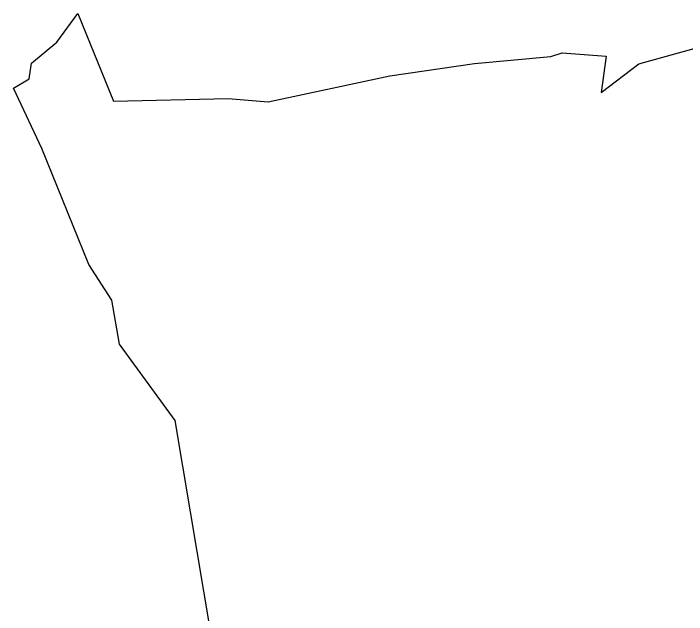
# Model space of a CAD drawing. Header units: metres. Extents: x 321121 to 325188, y 1822391 to 1826704.
# Drawn here: x 321121 to 322811, y 1825195 to 1826704 of the extents above; entities that cross this region are included whole.
import ezdxf

# ---------------------------------------------------------------- set-up
doc = ezdxf.new("R2010")
doc.units = ezdxf.units.M

msp = doc.modelspace()

# ---------------------------------------------------------------- linework, layer by layer
at = {"color": 3}
for p, q in [((321230.3, 1826632), (321283.1, 1826703.7)), ((321283.1, 1826703.7), (321372.3, 1826483.3)), ((321166.5, 1826578.7), (321230.3, 1826632)), ((322691.3, 1826577), (322845.7, 1826620.3)), ((322470.8, 1826595.9), (322499.2, 1826604.7)), ((322499.2, 1826604.7), (322610, 1826596.4)), ((322279, 1826578.4), (322470.8, 1826595.9)), ((322610, 1826596.4), (322596.8, 1826505.5)), ((321161.3, 1826539.5), (321166.5, 1826578.7)), ((322066.2, 1826547.5), (322279, 1826578.4)), ((322596.8, 1826505.5), (322691.3, 1826577)), ((321761.3, 1826481.9), (322066.2, 1826547.5)), ((321121.5, 1826516), (321161.3, 1826539.5)), ((321192.6, 1826364.7), (321121.5, 1826516)), ((321372.3, 1826483.3), (321660.7, 1826490.4)), ((321660.7, 1826490.4), (321761.3, 1826481.9)), ((321311.1, 1826073.7), (321192.6, 1826364.7)), ((321368.5, 1825983.8), (321311.1, 1826073.7)), ((321387.9, 1825874), (321368.5, 1825983.8)), ((321527.7, 1825682.2), (321387.9, 1825874)), ((321566.2, 1825453.3), (321527.7, 1825682.2)), ((321639.4, 1825018.3), (321566.2, 1825453.3))]:
    msp.add_line(p, q, dxfattribs=at)

doc.saveas('drawing.dxf')
